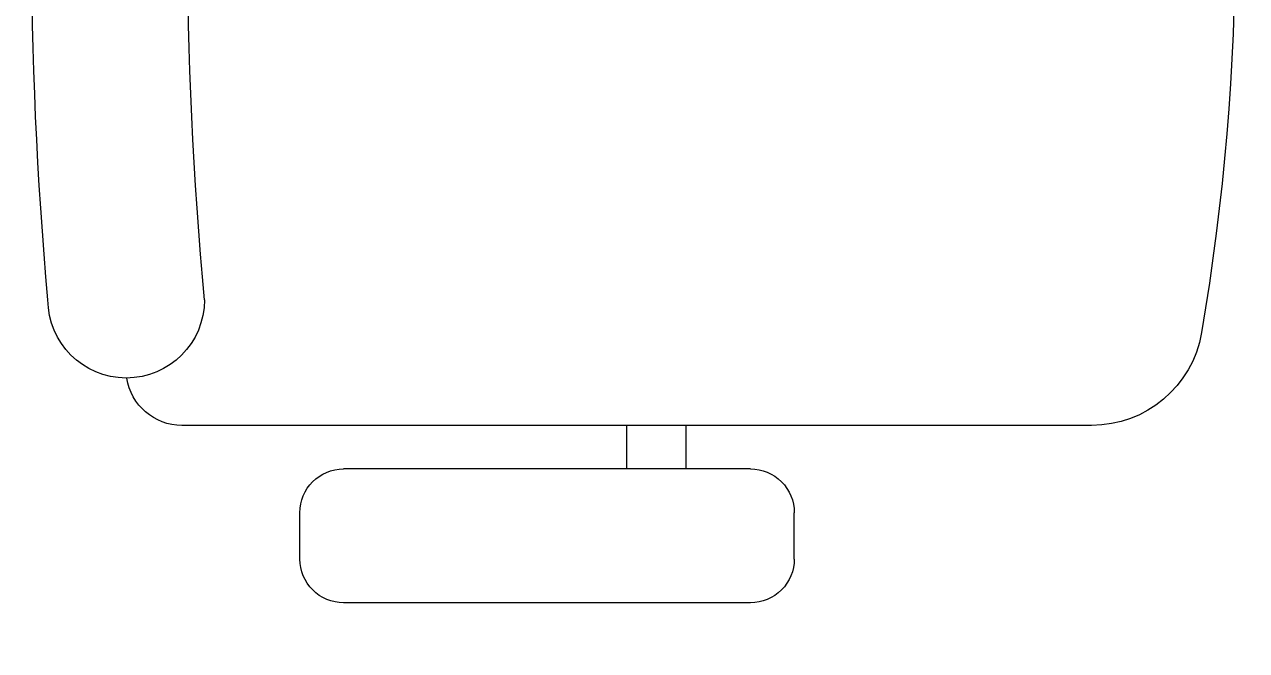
# Model space of a CAD drawing. Header units: inches. Extents: x -12418 to 242017, y -29325 to 19878.
# Drawn here: x 31562 to 32110, y -4255 to -3974 of the extents above; entities that cross this region are included whole.
import ezdxf
from ezdxf import colors
from ezdxf.entities.mleader import LeaderData, LeaderLine
from ezdxf.math import Vec2, Vec3

# ---------------------------------------------------------------- set-up
doc = ezdxf.new("R2010")
doc.units = ezdxf.units.IN
doc.header["$LTSCALE"] = 25
doc.header["$MEASUREMENT"] = 0
doc.linetypes.add('DASHDOT', pattern=[25.4, 12.7, -6.35, 0, -6.35])
doc.layers.get('0').update_dxf_attribs({"color": 8})
for name, color, linetype, lineweight in [('00-Ground Floor$0$LOADING', 253, 'Continuous', 5), ('E-LITE-CIRC', 6, 'Continuous', 25), ('E-LITE-CLNG-CNDT', 6, 'DASHDOT', 35)]:
    doc.layers.add(name, color=color, linetype=linetype, lineweight=lineweight)
doc.styles.add('DC_Simplex', font='SIMPLEX.shx', dxfattribs={"width": 0.7})

# ---------------------------------------------------------------- blocks, each defined once
blk = doc.blocks.new('00-Ground Floor$0$GF21018-P')
at = {"color": 0}
for p, q in [((-0.2206958158158443, 0.4756307261486727), (-0.2206958158158443, 0.0674977280054634)), ((-0.2805980196294406, 0.3422072443699342), (-0.2598282612620899, 0.3422072443699342)), ((-0.3002131404457629, 0.322592123553612), (-0.3002131404457629, 0.1400010304266672)), ((-0.2402131404457641, 0.322592123553612), (-0.2402131404457641, 0.1400010304266708)), ((-0.2402131404457641, 0.2937232591883401), (-0.2206958158158443, 0.2937232591883365)), ((-0.2402131404457641, 0.2670847420663591), (-0.2206958158158443, 0.2670847420663591)), ((-0.2805980196294406, 0.1203859096103415), (-0.2598282612620899, 0.120385909610345))]:
    blk.add_line(p, q, dxfattribs=at)
for centre, radius, start, end in [((-0.0001010474000793, -0.5294775460345988), 1.069482816835118, 80.36711584008485, 99.63288415991525), ((-0.1706958158158436, 0.4756307261486727), 0.05, 99.63288415991494, 180), ((-0.2805980196294406, 0.322592123553612), 0.0196151208163253, 90, 180.0000000000001), ((-0.2598282612620899, 0.322592123553612), 0.0196151208163253, 359.9999999999999, 90), ((-0.2805980196294406, 0.1400010304266672), 0.0196151208163253, 180.0000000000001, 270.0000000000004), ((-0.2598282612620899, 0.1400010304266708), 0.0196151208163253, 270.0000000000006, 359.9999999999999), ((-0.1642902328567111, 0.0424977280054613), 0.0351139560901341, 90.00000000000004, 270), ((-4.0174444003e-06, 1.846735474002139), 1.776735474005004, 264.6945553321505, 275.3052680112835), ((-0.1956958158158457, 0.0674977280054634), 0.025, 179.9999999999999, 261.4720758531367), ((-3.2405935642e-06, 1.831363171438854), 1.831363171441721, 264.8532206013883, 275.1469821681523)]:
    blk.add_arc(centre, radius, start, end, dxfattribs=at)
blk = doc.blocks.new('00-Ground Floor')
at = {"layer": '00-Ground Floor$0$LOADING', "extrusion": (-7.774263848676315e-06, -2.240207019314473e-05, 0.9999999997188542), "xscale": -1000, "yscale": 1000, "zscale": 1000, "rotation": 270.0014107550519}
blk.add_blockref('00-Ground Floor$0$GF21018-P', (31565.05832371485, -3933.066069229707, -0.1776480076385755), dxfattribs=at)
blk = doc.blocks.new('ARR0W')
at = {"color": 45}
blk.add_ellipse((0, 0), major_axis=(0.4, -7.347638122934264e-17), ratio=0.4, dxfattribs=at)
at = {"color": 45, "ltscale": 0.5}
blk.add_solid([(-1.399999999994179, 0.1666666666569654), (-0.3999999999941792, 0), (-1.399999999994179, -0.1666666666860692)], dxfattribs=at)

msp = doc.modelspace()

# ---------------------------------------------------------------- block references
at = {"layer": 'E-LITE-CLNG-CNDT'}
msp.add_blockref('00-Ground Floor', (0, 0), dxfattribs=at)

# ---------------------------------------------------------------- leaders
at = {"layer": 'E-LITE-CIRC'}
ml = msp.add_multileader_mtext('Standard', dxfattribs=at)
ml.set_content('{\\Fdc_el_romans|c0;\\W0.8;TO\\Fromans|c0; \\Fsimplex|c0;PP-G\\Fdc_el_romans|c0;F\\Fsimplex|c0;/M31}', color=256, style='DC_Simplex')
ml.set_leader_properties()
ml.set_arrow_properties(name='ARR0W')
ml.build(insert=Vec2(0, 0))
ml.multileader.update_dxf_attribs({"dogleg_length": 200, "arrow_head_size": 140, "scale": 100})
ctx = ml.context
ctx.base_point, ctx.scale, ctx.char_height, ctx.arrow_head_size, ctx.landing_gap_size, ctx.plane_origin, ctx.plane_x_axis, ctx.plane_y_axis = Vec3(31847.2344881963, -4396.958952962169, -1.695129696404327e-06), 100, 200, 140, 140, Vec3(42037.34186061253, -9069.803268071752, -1.695129696404354e-06), Vec3(0.9999999999998671, 5.157058348692625e-07, 2.106545432364483e-33), Vec3(-5.157058348692625e-07, 0.9999999999998671, -4.038416439073071e-23)
notes = []
notes.append((ctx, [(0, (1, 1, 0), (31738.44407324109, -4396.95900906602, -1.695129696404327e-06), (0.9999999999998671, 5.157058348692625e-07, 2.106545432364483e-33), 108.7904149552201, [(0, [(31516.89491918371, -4679.650806195921, -1.695129696404375e-06)], 0, [])])]))
ctx.mtext.insert, ctx.mtext.text_direction, ctx.mtext.rotation, ctx.mtext.flow_direction = Vec3(31987.2344194355, -4263.625547430036, -1.695129696404333e-06), Vec3(0.9999999999998671, 5.157058343419065e-07, 2.106562423161298e-33), 5.157058343419293e-07, 5
for ctx, leaders in notes:
    for number, flags, end, landing, length, lines in leaders:
        leader = LeaderData()
        leader.index, (leader.has_last_leader_line, leader.has_dogleg_vector, leader.attachment_direction) = number, flags
        leader.last_leader_point, leader.dogleg_vector, leader.dogleg_length = Vec3(end), Vec3(landing), length
        for number, points, colour, breaks in lines:
            line = LeaderLine()
            line.index, line.vertices, line.color, line.breaks = number, Vec3.list(points), colors.encode_raw_color(colour), breaks
            leader.lines.append(line)
        ctx.leaders.append(leader)

doc.saveas('drawing.dxf')
